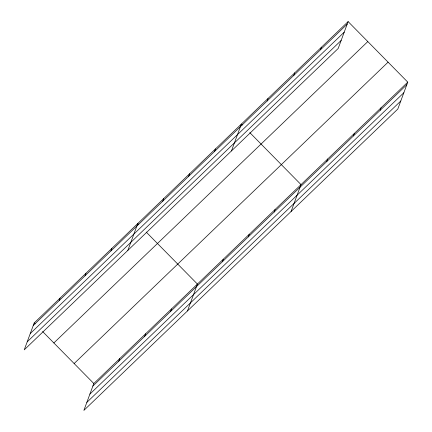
<?xml version="1.0" encoding="UTF-8"?>
<svg xmlns="http://www.w3.org/2000/svg" width="432" height="432" viewBox="0 0 432 432"><rect width="100%" height="100%" fill="white"/><g stroke="black" fill="none" stroke-linecap="round" stroke-linejoin="round"><path stroke-width="0.65" d="M348.127 21.6L34.182 322.974L24.235 349.855L338.186 48.481L348.127 21.6L407.765 82.145L397.818 109.026L83.873 410.4L93.814 383.519L407.765 82.145M59.141 300.656L60.08 298.112M85.039 275.794L85.984 273.245M110.938 250.933L111.883 248.384M127.84 250.403L137.781 223.522L138.721 224.473M162.74 201.204L163.685 198.655M118.773 361.201L119.718 358.652M188.644 176.342L189.583 173.794M144.677 336.339L145.616 333.79M214.542 151.481L215.487 148.932M170.575 311.477L171.52 308.929M231.444 150.952L241.385 124.065L242.325 125.021M187.472 310.948L197.419 284.062L146.216 232.081M267.127 100.996L268.072 98.453M222.377 261.749L223.317 259.2M293.814 75.384L294.759 72.835M248.276 236.887L249.221 234.338M320.501 49.766L321.44 47.218M274.18 212.02L275.119 209.471M291.076 211.496L301.023 184.61L249.82 132.629M326.765 161.541L327.704 158.992M353.452 135.923L354.391 133.375M380.133 110.311L381.078 107.762M33.237 325.523L347.188 24.149M30.267 333.553L344.218 32.179M27.205 341.825L341.156 40.451M53.86 342.954L367.81 41.58M74.137 363.539L388.082 62.165M92.875 386.068L406.82 84.694M89.905 394.097L403.85 92.723M86.843 402.37L400.788 100.996M34.182 322.974L35.116 323.924M42.617 331.538L93.814 383.519"/></g></svg>
